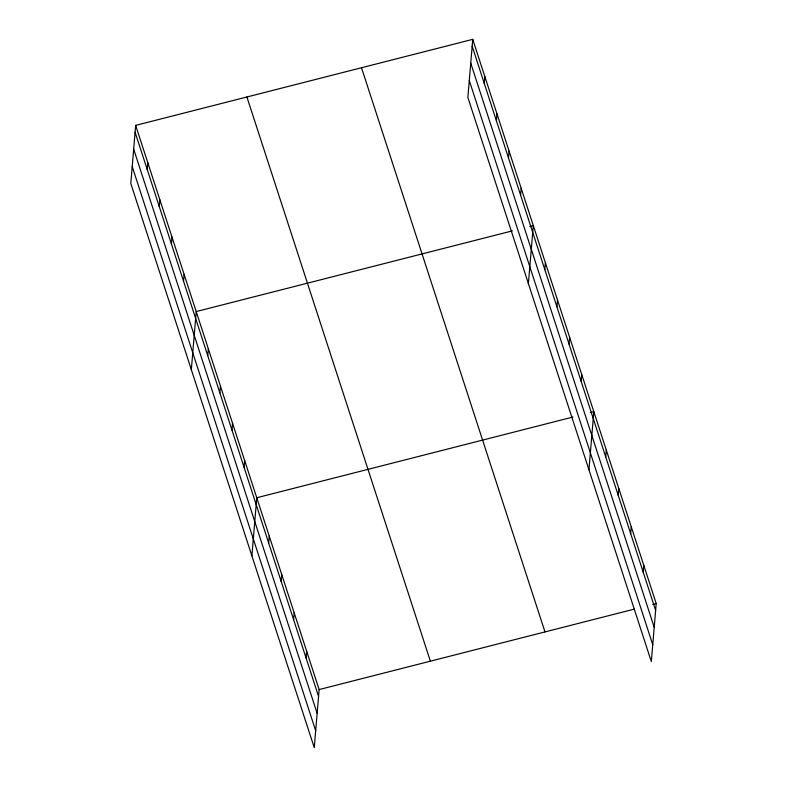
<?xml version="1.0" encoding="UTF-8"?>
<svg xmlns="http://www.w3.org/2000/svg" width="787" height="787" viewBox="0 0 787 787"><rect width="100%" height="100%" fill="white"/><g stroke="black" fill="none" stroke-linecap="round" stroke-linejoin="round"><path stroke-width="1.18" d="M135.669 125.389L130.79 183.469L314.259 747.65L319.138 689.569L135.669 125.389L472.741 39.35L656.21 603.531L651.331 661.611L467.862 97.431L472.741 39.35M147.208 169.48L147.779 162.624M159.308 206.715L159.889 199.859M171.418 243.95L171.999 237.094M183.528 281.185L184.109 274.329M191.339 369.644L196.219 311.563L512.426 230.857M207.748 355.655L208.329 348.798M219.858 392.89L220.439 386.033M231.968 430.125L232.539 423.268M244.078 467.37L244.649 460.503M251.879 555.829L256.759 497.748L572.975 417.031M268.662 542.961L269.233 536.104M281.136 581.327L281.716 574.471M293.61 619.694L294.19 612.837M306.094 658.06L306.664 651.203M484.271 83.442L484.841 76.585M496.381 120.677L496.951 113.82M508.491 157.912L509.061 151.055M520.601 195.146L521.171 188.29M528.402 283.615L533.281 225.535L529.808 226.42M544.811 269.626L545.391 262.769M556.921 306.861L557.501 300.004M569.031 344.096L569.611 337.239M581.14 381.331L581.721 374.474M588.951 469.79L593.831 411.709L590.348 412.595M605.724 456.932L606.305 450.075M618.198 495.298L618.779 488.442M630.682 533.665L631.253 526.798M643.156 572.021L643.727 565.164M319.138 689.569L634.194 609.148M652.728 604.416L656.21 603.531M472.161 46.207L655.63 610.387M470.744 63.117L654.213 627.298M469.278 80.53L652.748 644.71M361.508 67.741L544.978 631.922M246.902 96.998L430.371 661.178M135.098 132.246L318.568 696.426M133.672 149.146L317.141 713.327M132.216 166.569L315.685 730.749"/></g></svg>
